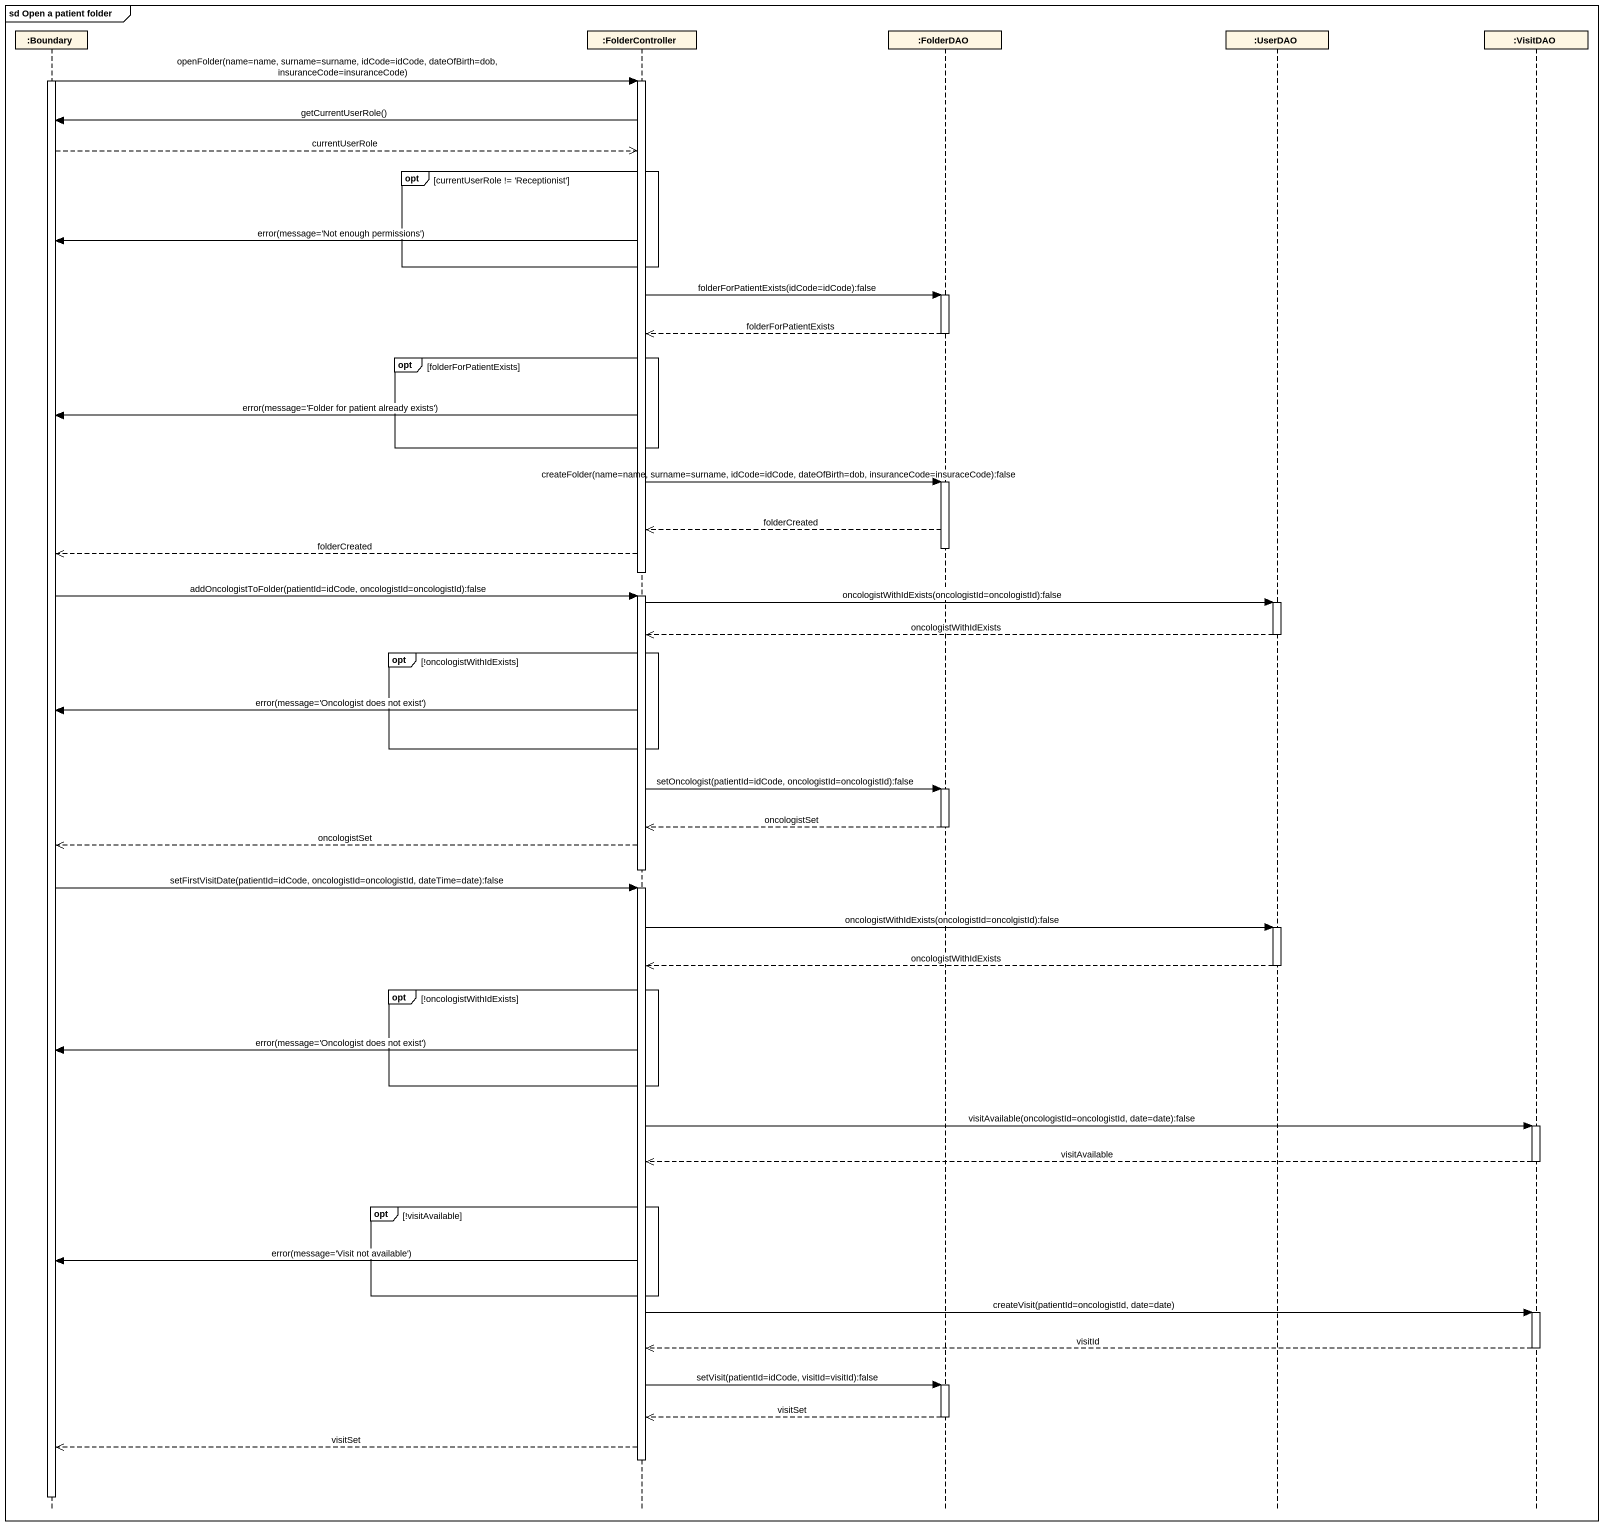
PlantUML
@startuml
mainframe sd Open a patient folder
hide footbox
participant ":Boundary" as Boundary_
participant ":FolderController" as FolderController
participant ":FolderDAO" as FolderDAO
participant ":UserDAO" as UserDAO
participant ":VisitDAO" as VisitDAO

activate Boundary_
Boundary_ -> FolderController : openFolder(name=name, surname=surname, idCode=idCode, dateOfBirth=dob, insuranceCode=insuranceCode)
activate FolderController
FolderController -> Boundary_ : getCurrentUserRole()
Boundary_ -->> FolderController : currentUserRole
opt currentUserRole != 'Receptionist'
  FolderController -> Boundary_ : error(message='Not enough permissions')
end
FolderController -> FolderDAO : folderForPatientExists(idCode=idCode):false
activate FolderDAO
FolderDAO -->> FolderController : folderForPatientExists
deactivate FolderDAO
opt folderForPatientExists
  FolderController -> Boundary_ : error(message='Folder for patient already exists')
end
FolderController -> FolderDAO : createFolder(name=name, surname=surname, idCode=idCode, dateOfBirth=dob, insuranceCode=insuraceCode):false
activate FolderDAO
FolderDAO -->> FolderController : folderCreated
deactivate FolderDAO
FolderController -->> Boundary_ : folderCreated
deactivate FolderController
Boundary_ -> FolderController : addOncologistToFolder(patientId=idCode, oncologistId=oncologistId):false
activate FolderController
FolderController -> UserDAO : oncologistWithIdExists(oncologistId=oncologistId):false
activate UserDAO
UserDAO -->> FolderController : oncologistWithIdExists
deactivate UserDAO
opt !oncologistWithIdExists
  FolderController -> Boundary_ : error(message='Oncologist does not exist')
end
FolderController -> FolderDAO : setOncologist(patientId=idCode, oncologistId=oncologistId):false
activate FolderDAO
FolderDAO -->> FolderController : oncologistSet
deactivate FolderDAO
FolderController -->> Boundary_ : oncologistSet
deactivate FolderController
Boundary_ -> FolderController : setFirstVisitDate(patientId=idCode, oncologistId=oncologistId, dateTime=date):false
activate FolderController
FolderController -> UserDAO : oncologistWithIdExists(oncologistId=oncolgistId):false
activate UserDAO
UserDAO -->> FolderController : oncologistWithIdExists
deactivate UserDAO
opt !oncologistWithIdExists
  FolderController -> Boundary_ : error(message='Oncologist does not exist')
end
FolderController -> VisitDAO : visitAvailable(oncologistId=oncologistId, date=date):false
activate VisitDAO
VisitDAO -->> FolderController : visitAvailable
deactivate VisitDAO
opt !visitAvailable
  FolderController -> Boundary_ : error(message='Visit not available')
end
FolderController -> VisitDAO : createVisit(patientId=oncologistId, date=date)
activate VisitDAO
VisitDAO -->> FolderController : visitId
deactivate VisitDAO
FolderController -> FolderDAO : setVisit(patientId=idCode, visitId=visitId):false
activate FolderDAO
FolderDAO -->> FolderController : visitSet
deactivate FolderDAO
FolderController -->> Boundary_ : visitSet
deactivate FolderController
deactivate Boundary_
@enduml
